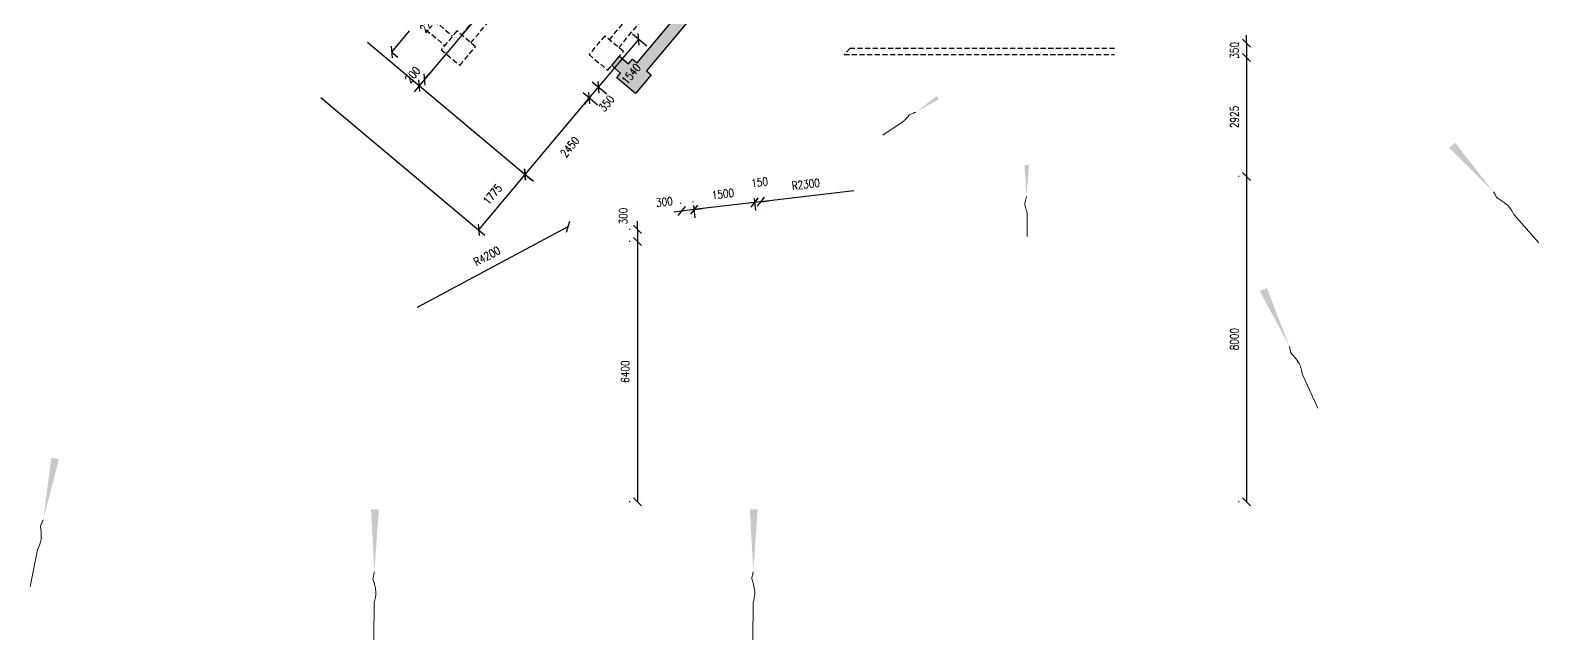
# Model space of a CAD drawing. Header units: millimetres. Extents: x 833220848 to 834439174, y 817676276 to 818025844.
# Drawn here: x 834224544 to 834261609, y 817904082 to 817919072 of the extents above; entities that cross this region are included whole.
import ezdxf

# ---------------------------------------------------------------- set-up
doc = ezdxf.new("R2010")
doc.units = ezdxf.units.MM
doc.header["$LTSCALE"] = 1000
doc.header["$MEASUREMENT"] = 0
doc.linetypes.add('HIDDEN2', pattern=[0.1875, 0.125, -0.0625])
doc.layers.add('01_Base_Plan', color=5, linetype='Continuous', lineweight=5)
doc.layers.add('VPA031_Dimension GF', color=6, linetype='Continuous', lineweight=13)
for name, color, linetype in [('3B52X-MAGP-P-L000$0$VPA240_road curb', 1, 'Continuous'), ('3B52X_GBP_amendmentC', 150, 'Continuous'), ('Layer 1', 7, 'Continuous'), ('VPA064_C231', 231, 'HIDDEN2')]:
    doc.layers.add(name, color=color, linetype=linetype)
doc.styles.add('RLP-SIMPLEX', font='SIMPLEX.shx', dxfattribs={"width": 0.8})
doc.dimstyles.new('VP-SIMPLEX_D200', dxfattribs={"dimscale": 200, "dimtxt": 1, "dimasz": 1, "dimexe": 1, "dimexo": 1, "dimgap": 1, "dimtad": 1, "dimdec": 1, "dimdsep": 46, "dimtxsty": 'RLP-SIMPLEX', "dimblk": 'OBLIQUE', "dimcen": 1, "dimclrd": 1, "dimclre": 1, "dimclrt": 256, "dimadec": 1, "dimazin": 2, "dimtfac": 1, "dimtdec": 1, "dimtix": 1, "dimtmove": 2, "dimatfit": 1, "dimfxl": 0, "dimtolj": 1, "dimtzin": 0, "dimarcsym": 0})

# ---------------------------------------------------------------- blocks, each defined once
blk = doc.blocks.new('_Oblique')
at = {"color": 0, "linetype": 'ByBlock', "lineweight": -2}
blk.add_line((-0.5, -0.5), (0.5, 0.5), dxfattribs=at)
blk = doc.blocks.new('*D72')
at = {"layer": 'VPA031_Dimension GF', "color": 1, "lineweight": -2}
for p, q in [((834238708, 817917496), (834238351, 817917795)), ((834238505, 817917667), (834238633, 817917820)), ((834238483, 817917228), (834238126, 817917527)), ((834238280, 817917399), (834238505, 817917667)), ((834238280, 817917399), (834238151, 817917245))]:
    blk.add_line(p, q, dxfattribs=at)
at = {"layer": 'VPA031_Dimension GF', "color": 1, "lineweight": -2, "xscale": 200, "yscale": 200, "zscale": 200}
for p, rotation in [((834238505, 817917667), 229.9999999965648), ((834238280, 817917399), 49.99999999656481)]:
    blk.add_blockref('_Oblique', p, dxfattribs=dict(at, rotation=rotation))
at = {"layer": 'VPA031_Dimension GF', "color": 6, "insert": (834238703, 817917272), "char_height": 200, "attachment_point": 5, "rotation": 50, "style": 'RLP-SIMPLEX'}
blk.add_mtext('\\A1;350', dxfattribs=at)
blk = doc.blocks.new('*D73')
at = {"layer": 'VPA031_Dimension GF', "color": 1, "lineweight": -2}
for p, q in [((834242343, 817914835), (834240853, 817914660)), ((834242331, 817914936), (834242366, 817914636)), ((834240841, 817914761), (834240876, 817914461))]:
    blk.add_line(p, q, dxfattribs=at)
at = {"layer": 'VPA031_Dimension GF', "color": 1, "lineweight": -2, "xscale": 200, "yscale": 200, "zscale": 200}
for p, rotation in [((834242343, 817914835), 6.687740388585884), ((834240853, 817914660), 186.6877403885859)]:
    blk.add_blockref('_Oblique', p, dxfattribs=dict(at, rotation=rotation))
at = {"layer": 'VPA031_Dimension GF', "color": 6, "insert": (834241563, 817915045), "char_height": 200, "attachment_point": 5, "rotation": 6.6877, "style": 'RLP-SIMPLEX'}
blk.add_mtext('\\A1;1500', dxfattribs=at)
blk = doc.blocks.new('*D74')
at = {"layer": 'VPA031_Dimension GF', "color": 1, "lineweight": -2}
for p, q in [((834240533, 817914811), (834240531, 817914823)), ((834240830, 817914847), (834240829, 817914858)), ((834240555, 817914624), (834240357, 817914600)), ((834240853, 817914660), (834240555, 817914624)), ((834240853, 817914660), (834241052, 817914684))]:
    blk.add_line(p, q, dxfattribs=at)
at = {"layer": 'VPA031_Dimension GF', "color": 1, "lineweight": -2, "xscale": 200, "yscale": 200, "zscale": 200}
for p, rotation in [((834240555, 817914624), 6.850110693301796), ((834240853, 817914660), 186.8501106933018)]:
    blk.add_blockref('_Oblique', p, dxfattribs=dict(at, rotation=rotation))
at = {"layer": 'VPA031_Dimension GF', "color": 6, "insert": (834240125, 817914849), "char_height": 200, "attachment_point": 5, "rotation": 6.8501, "style": 'RLP-SIMPLEX'}
blk.add_mtext('\\A1;300', dxfattribs=at)
blk = doc.blocks.new('*D122')
at = {"layer": 'VPA031_Dimension GF', "color": 1, "lineweight": -2}
for p, q in [((834242343, 817914834), (834242144, 817914811)), ((834242492, 817914852), (834242343, 817914834)), ((834242492, 817914852), (834242690, 817914875)), ((834242366, 817914636), (834242366, 817914636)), ((834242515, 817914653), (834242515, 817914653))]:
    blk.add_line(p, q, dxfattribs=at)
at = {"layer": 'VPA031_Dimension GF', "color": 1, "lineweight": -2, "xscale": 200, "yscale": 200, "zscale": 200}
for p, rotation in [((834242343, 817914834), 6.687253207713166), ((834242492, 817914852), 186.6872532077132)]:
    blk.add_blockref('_Oblique', p, dxfattribs=dict(at, rotation=rotation))
at = {"layer": 'VPA031_Dimension GF', "color": 6, "insert": (834242463, 817915333), "char_height": 200, "attachment_point": 5, "rotation": 6.6873, "style": 'RLP-SIMPLEX'}
blk.add_mtext('\\A1;150', dxfattribs=at)
blk = doc.blocks.new('*D123')
at = {"layer": 'VPA031_Dimension GF', "color": 1, "lineweight": -2}
blk.add_line((834244776, 817915120), (834242492, 817914852), dxfattribs=at)
at = {"layer": 'VPA031_Dimension GF', "color": 1, "lineweight": -2, "xscale": 200, "yscale": 200, "zscale": 200, "rotation": 186.6879846589424}
blk.add_blockref('_Oblique', (834242492, 817914852), dxfattribs=at)
at = {"layer": 'VPA031_Dimension GF', "color": 6, "insert": (834243599, 817915284), "char_height": 200, "attachment_point": 5, "rotation": 6.688, "style": 'RLP-SIMPLEX'}
blk.add_mtext('\\A1;R2300', dxfattribs=at)
blk = doc.blocks.new('*D142')
at = {"layer": 'VPA031_Dimension GF', "color": 1, "lineweight": -2}
for p, q in [((834234231, 817917859), (834234102, 817917706)), ((834234231, 817917859), (834234359, 817918012)), ((834234102, 817917706), (834233974, 817917552)), ((834234255, 817917577), (834234255, 817917577)), ((834234384, 817917730), (834234384, 817917730))]:
    blk.add_line(p, q, dxfattribs=at)
at = {"layer": 'VPA031_Dimension GF', "color": 1, "lineweight": -2, "xscale": 200, "yscale": 200, "zscale": 200}
for p, rotation in [((834234102, 817917706), 50.00000000438219), ((834234231, 817917859), 230.0000000043822)]:
    blk.add_blockref('_Oblique', p, dxfattribs=dict(at, rotation=rotation))
at = {"layer": 'VPA031_Dimension GF', "color": 6, "insert": (834233937, 817917975), "char_height": 200, "attachment_point": 5, "rotation": 50, "style": 'RLP-SIMPLEX'}
blk.add_mtext('\\A1;200', dxfattribs=at)
blk = doc.blocks.new('*D146')
at = {"layer": 'VPA031_Dimension GF', "color": 1, "lineweight": -2}
for p, q in [((834239281, 817913875), (834239264, 817913875)), ((834239464, 817913875), (834239464, 817907475)), ((834239281, 817907475), (834239264, 817907475))]:
    blk.add_line(p, q, dxfattribs=at)
at = {"layer": 'VPA031_Dimension GF', "color": 1, "lineweight": -2, "xscale": 200, "yscale": 200, "zscale": 200}
for p, rotation in [((834239464, 817913875), 90), ((834239464, 817907475), 270)]:
    blk.add_blockref('_Oblique', p, dxfattribs=dict(at, rotation=rotation))
at = {"layer": 'VPA031_Dimension GF', "color": 6, "insert": (834239164, 817910675), "char_height": 200, "attachment_point": 5, "rotation": 90, "style": 'RLP-SIMPLEX'}
blk.add_mtext('\\A1;6400', dxfattribs=at)
blk = doc.blocks.new('*D158')
at = {"layer": 'VPA031_Dimension GF', "color": 1, "lineweight": -2}
for p, q in [((834234873, 817920257), (834234480, 817919790)), ((834234873, 817920257), (834235026, 817920129)), ((834233426, 817918534), (834233861, 817919052)), ((834233426, 817918534), (834233580, 817918405))]:
    blk.add_line(p, q, dxfattribs=at)
at = {"layer": 'VPA031_Dimension GF', "color": 1, "lineweight": -2, "xscale": 200, "yscale": 200, "zscale": 200}
for p, rotation in [((834234873, 817920257), 50.00000000597237), ((834233426, 817918534), 230.0000000059723)]:
    blk.add_blockref('_Oblique', p, dxfattribs=dict(at, rotation=rotation))
at = {"layer": 'VPA031_Dimension GF', "color": 6, "insert": (834234353, 817919268), "char_height": 200, "attachment_point": 5, "rotation": 50, "style": 'RLP-SIMPLEX'}
blk.add_mtext('\\A1;2250', dxfattribs=at)
blk = doc.blocks.new('*D161')
at = {"layer": 'VPA031_Dimension GF', "color": 1, "lineweight": -2, "ltscale": 500}
for p, q in [((834232830, 817918773), (834236858, 817915393)), ((834231689, 817917413), (834235717, 817914034)), ((834235564, 817914162), (834236705, 817915522))]:
    blk.add_line(p, q, dxfattribs=at)
at = {"layer": 'VPA031_Dimension GF', "color": 1, "lineweight": -2, "ltscale": 500, "xscale": 200, "yscale": 200, "zscale": 200}
for p, rotation in [((834236705, 817915522), 49.99999999302406), ((834235564, 817914162), 229.9999999930241)]:
    blk.add_blockref('_Oblique', p, dxfattribs=dict(at, rotation=rotation))
at = {"layer": 'VPA031_Dimension GF', "ltscale": 500, "insert": (834235905, 817915035), "char_height": 200, "attachment_point": 5, "rotation": 50, "style": 'RLP-SIMPLEX'}
blk.add_mtext('\\A1;1775', dxfattribs=at)
blk = doc.blocks.new('*D162')
at = {"layer": 'VPA031_Dimension GF', "color": 1, "lineweight": -2}
blk.add_line((834234057, 817912260), (834237760, 817914244), dxfattribs=at)
at = {"layer": 'VPA031_Dimension GF', "color": 1, "lineweight": -2, "xscale": 200, "yscale": 200, "zscale": 200, "rotation": 28.18041241848474}
blk.add_blockref('_Oblique', (834237760, 817914244), dxfattribs=at)
at = {"layer": 'VPA031_Dimension GF', "color": 6, "insert": (834235767, 817913517), "char_height": 200, "attachment_point": 5, "rotation": 28.1804, "style": 'RLP-SIMPLEX'}
blk.add_mtext('\\A1;R4200', dxfattribs=at)
blk = doc.blocks.new('*D166')
at = {"layer": 'VPA031_Dimension GF', "color": 1, "lineweight": -2}
for p, q in [((834239698, 817918676), (834239341, 817918975)), ((834238505, 817917667), (834239495, 817918846)), ((834238708, 817917496), (834238351, 817917795))]:
    blk.add_line(p, q, dxfattribs=at)
at = {"layer": 'VPA031_Dimension GF', "color": 1, "lineweight": -2, "xscale": 200, "yscale": 200, "zscale": 200}
for p, rotation in [((834239495, 817918846), 50.00000002302579), ((834238505, 817917667), 230.0000000230258)]:
    blk.add_blockref('_Oblique', p, dxfattribs=dict(at, rotation=rotation))
at = {"layer": 'VPA031_Dimension GF', "color": 6, "insert": (834239310, 817917996), "char_height": 200, "attachment_point": 5, "rotation": 50, "style": 'RLP-SIMPLEX'}
blk.add_mtext('\\A1;1540', dxfattribs=at)
blk = doc.blocks.new('*D167')
at = {"layer": 'VPA031_Dimension GF', "color": 1, "lineweight": -2}
for p, q in [((834236892, 817921030), (834234231, 817917859)), ((834237045, 817920902), (834237045, 817920902)), ((834234384, 817917730), (834234384, 817917730))]:
    blk.add_line(p, q, dxfattribs=at)
at = {"layer": 'VPA031_Dimension GF', "color": 1, "lineweight": -2, "xscale": 200, "yscale": 200, "zscale": 200}
for p, rotation in [((834236892, 817921030), 49.99999999912261), ((834234231, 817917859), 229.9999999991226)]:
    blk.add_blockref('_Oblique', p, dxfattribs=dict(at, rotation=rotation))
at = {"layer": 'VPA031_Dimension GF', "color": 6, "insert": (834235332, 817919637), "char_height": 200, "attachment_point": 5, "rotation": 50, "style": 'RLP-SIMPLEX'}
blk.add_mtext('\\A1;4140', dxfattribs=at)
blk = doc.blocks.new('*D198')
at = {"layer": 'VPA031_Dimension GF', "color": 1, "lineweight": -2}
for p, q in [((834238483, 817917228), (834238126, 817917527)), ((834236705, 817915522), (834238280, 817917399)), ((834236908, 817915351), (834236552, 817915650))]:
    blk.add_line(p, q, dxfattribs=at)
at = {"layer": 'VPA031_Dimension GF', "color": 1, "lineweight": -2, "xscale": 200, "yscale": 200, "zscale": 200}
for p, rotation in [((834238280, 817917399), 50.00000000756066), ((834236705, 817915522), 230.0000000075607)]:
    blk.add_blockref('_Oblique', p, dxfattribs=dict(at, rotation=rotation))
at = {"layer": 'VPA031_Dimension GF', "color": 6, "insert": (834237803, 817916200), "char_height": 200, "attachment_point": 5, "rotation": 50, "style": 'RLP-SIMPLEX'}
blk.add_mtext('\\A1;2450', dxfattribs=at)
blk = doc.blocks.new('*D199')
at = {"layer": 'VPA031_Dimension GF', "color": 1, "lineweight": -2}
for p, q in [((834239281, 817914175), (834239264, 817914175)), ((834239464, 817914175), (834239464, 817914375)), ((834239464, 817914175), (834239464, 817913875)), ((834239281, 817913875), (834239264, 817913875)), ((834239464, 817913875), (834239464, 817913675))]:
    blk.add_line(p, q, dxfattribs=at)
at = {"layer": 'VPA031_Dimension GF', "color": 1, "lineweight": -2, "xscale": 200, "yscale": 200, "zscale": 200}
for p, rotation in [((834239464, 817914175), 270), ((834239464, 817913875), 90)]:
    blk.add_blockref('_Oblique', p, dxfattribs=dict(at, rotation=rotation))
at = {"layer": 'VPA031_Dimension GF', "color": 6, "insert": (834239114, 817914502), "char_height": 200, "attachment_point": 5, "rotation": 90, "style": 'RLP-SIMPLEX'}
blk.add_mtext('\\A1;300', dxfattribs=at)
blk = doc.blocks.new('*D200')
at = {"layer": 'VPA031_Dimension GF', "color": 1, "lineweight": -2}
for p, q in [((834254245, 817915475), (834254229, 817915475)), ((834254429, 817915475), (834254429, 817907475)), ((834254245, 817907475), (834254229, 817907475))]:
    blk.add_line(p, q, dxfattribs=at)
at = {"layer": 'VPA031_Dimension GF', "color": 1, "lineweight": -2, "xscale": 200, "yscale": 200, "zscale": 200}
for p, rotation in [((834254429, 817915475), 90), ((834254429, 817907475), 270)]:
    blk.add_blockref('_Oblique', p, dxfattribs=dict(at, rotation=rotation))
at = {"layer": 'VPA031_Dimension GF', "color": 6, "insert": (834254129, 817911475), "char_height": 200, "attachment_point": 5, "rotation": 90, "style": 'RLP-SIMPLEX'}
blk.add_mtext('\\A1;8000', dxfattribs=at)
blk = doc.blocks.new('*D201')
at = {"layer": 'VPA031_Dimension GF', "color": 1, "lineweight": -2}
for p, q in [((834254245, 817918400), (834254229, 817918400)), ((834254429, 817918400), (834254429, 817915475)), ((834254245, 817915475), (834254229, 817915475))]:
    blk.add_line(p, q, dxfattribs=at)
at = {"layer": 'VPA031_Dimension GF', "color": 1, "lineweight": -2, "xscale": 200, "yscale": 200, "zscale": 200}
for p, rotation in [((834254429, 817918400), 90), ((834254429, 817915475), 270)]:
    blk.add_blockref('_Oblique', p, dxfattribs=dict(at, rotation=rotation))
at = {"layer": 'VPA031_Dimension GF', "color": 6, "insert": (834254129, 817916938), "char_height": 200, "attachment_point": 5, "rotation": 90, "style": 'RLP-SIMPLEX'}
blk.add_mtext('\\A1;2925', dxfattribs=at)
blk = doc.blocks.new('*D202')
at = {"layer": 'VPA031_Dimension GF', "color": 1, "lineweight": -2}
for p, q in [((834254429, 817918750), (834254429, 817918950)), ((834254245, 817918750), (834254229, 817918750)), ((834254429, 817918750), (834254429, 817918400)), ((834254245, 817918400), (834254229, 817918400)), ((834254429, 817918400), (834254429, 817918200))]:
    blk.add_line(p, q, dxfattribs=at)
at = {"layer": 'VPA031_Dimension GF', "color": 1, "lineweight": -2, "xscale": 200, "yscale": 200, "zscale": 200}
for p, rotation in [((834254429, 817918750), 270), ((834254429, 817918400), 90)]:
    blk.add_blockref('_Oblique', p, dxfattribs=dict(at, rotation=rotation))
at = {"layer": 'VPA031_Dimension GF', "color": 6, "insert": (834254129, 817918575), "char_height": 200, "attachment_point": 5, "rotation": 90, "style": 'RLP-SIMPLEX'}
blk.add_mtext('\\A1;350', dxfattribs=at)
blk = doc.blocks.new('Tactile Amendment B')
at = {"layer": '3B52X-MAGP-P-L000$0$VPA240_road curb', "color": 150, "linetype": 'HIDDEN2'}
for p, q in [((124689, 15257), (125148, 14871)), ((124882, 15487), (125341, 15101))]:
    blk.add_line(p, q, dxfattribs=at)
for points in [[(137741, 25895), (137970, 25702), (138163, 25932), (137933, 26125), (137741, 25895)], [(137548, 25665), (137777, 25473), (137970, 25702), (137741, 25895), (137548, 25665)], [(138163, 25932), (137777, 25473), (138237, 25087), (138623, 25547)], [(138237, 25087), (138467, 24894), (138660, 25124), (138430, 25317), (138237, 25087)], [(138430, 25317), (138660, 25124), (138853, 25354), (138623, 25547), (138430, 25317)], [(138660, 25124), (138890, 24931), (139082, 25161), (138853, 25354), (138660, 25124)], [(138467, 24894), (138697, 24701), (138890, 24931), (138660, 25124), (138467, 24894)], [(138697, 24701), (138927, 24508), (139119, 24738), (138890, 24931), (138697, 24701)], [(138890, 24931), (139119, 24738), (139312, 24968), (139082, 25161), (138890, 24931)], [(139119, 24738), (139349, 24545), (139542, 24775), (139312, 24968), (139119, 24738)], [(138927, 24508), (139156, 24316), (139349, 24545), (139119, 24738), (138927, 24508)], [(139542, 24775), (139156, 24316), (139616, 23930), (140002, 24390)], [(126890, 16946), (126504, 16487), (126964, 16101), (127349, 16561)], [(125447, 15227), (125061, 14767), (125521, 14381), (125906, 14841)], [(129081, 15108), (128695, 14648), (129155, 14263), (129540, 14722)]]:
    blk.add_lwpolyline(points, close=True, dxfattribs=at)
for points in [[(129195, 15012), (137892, 25376)], [(129425, 14819), (138122, 25183)], [(125562, 15130), (126619, 16390)], [(125791, 14937), (126849, 16198)]]:
    blk.add_lwpolyline(points, dxfattribs=at)

msp = doc.modelspace()

# ---------------------------------------------------------------- hatches: boundary and pattern name
at = {"layer": 'VPA064_C231', "ltscale": 500}
h = msp.add_hatch(color=256, dxfattribs=at)
h.dxf.hatch_style = 1
h.paths.add_polyline_path([(834239684.83, 817918073.21), (834248381.75, 817928437.79), (834248151.94, 817928630.62), (834239455.02, 817918266.04)])
h = msp.add_hatch(color=256, dxfattribs=at)
h.dxf.hatch_style = 1
h.paths.add_polyline_path([(834239799.74, 817917976.79), (834239340.11, 817918362.46), (834239243.7, 817918247.55), (834239023.46, 817918432.36), (834238830.62, 817918202.54), (834239050.86, 817918017.74), (834238954.44, 817917902.83), (834239414.07, 817917517.16)])

# ---------------------------------------------------------------- linework, layer by layer
at = {"layer": '01_Base_Plan'}
for p, q in [((834246012.91, 817916838.62), (834245492.94, 817916489.68)), ((834249040.42, 817914549.95), (834249036.4, 817913996.12)), ((834260995, 817914536.6), (834261608.83, 817913847.18)), ((834255795.89, 817910618.49), (834256182.57, 817909780.3)), ((834224720.4, 817906298.71), (834224544.05, 817905392.62)), ((834232996.18, 817905005.18), (834232989.47, 817904082.12)), ((834242303.89, 817905005.18), (834242297.18, 817904082.12))]:
    msp.add_line(p, q, dxfattribs=at)
at = {"layer": '01_Base_Plan', "flags": 128}
for points in [[(834246300.66, 817917053.96), (834246273.64, 817917043.81), (834246247.19, 817917032.84), (834246220.17, 817917022.7), (834246193.15, 817917012.55), (834246166.13, 817917002.4), (834246141.96, 817916988.14), (834246121.75, 817916968.12), (834246103.82, 817916944.81), (834246085.64, 817916920.1), (834246067.71, 817916896.79), (834246048.07, 817916875.95), (834246028.44, 817916855.1), (834246008.81, 817916834.26), (834246003.09, 817916828.19)], [(834249021.22, 817914980.81), (834249013.03, 817914947.16), (834249006.04, 817914913.52), (834248997.86, 817914879.87), (834248989.67, 817914846.21), (834248981.48, 817914812.56), (834248979.29, 817914778.95), (834248985.5, 817914745.39), (834248996.51, 817914711.85), (834249008.73, 817914677.13), (834249019.74, 817914643.6), (834249027.15, 817914610.04), (834249034.56, 817914576.49), (834249041.97, 817914542.94), (834249044.13, 817914533.17)], [(834260496.78, 817915095.95), (834260510.52, 817915070.57), (834260524.99, 817915045.86), (834260538.73, 817915020.48), (834260552.46, 817914995.1), (834260566.2, 817914969.71), (834260583.63, 817914947.7), (834260606.22, 817914930.42), (834260631.76, 817914915.84), (834260658.71, 817914901.19), (834260684.25, 817914886.61), (834260707.58, 817914870), (834260730.91, 817914853.39), (834260754.23, 817914836.79), (834260777.56, 817914820.18), (834260801.56, 817914802.83), (834260851.34, 817914760.28), (834260896.38, 817914706.61), (834260936.26, 817914648.21), (834260970.48, 817914590.07), (834260995, 817914536.6)], [(834255481.98, 817911298.61), (834255487.74, 817911270.33), (834255494.4, 817911242.48), (834255500.16, 817911214.2), (834255505.91, 817911185.91), (834255511.67, 817911157.63), (834255521.94, 817911131.51), (834255538.52, 817911108.4), (834255558.71, 817911087.02), (834255580.24, 817911065.16), (834255600.43, 817911043.78), (834255617.92, 817911021.1), (834255635.4, 817910998.42), (834255652.89, 817910975.75), (834255670.37, 817910953.07), (834255688.29, 817910929.49), (834255723.53, 817910874.29), (834255751.01, 817910809.84), (834255772.17, 817910742.37), (834255787.99, 817910676.78), (834255795.89, 817910618.49)], [(834224863.37, 817907034), (834224851.5, 817907007.69), (834224840.62, 817906981.21), (834224828.76, 817906954.9), (834224816.89, 817906928.59), (834224805.03, 817906902.28), (834224798.08, 817906875.08), (834224798.03, 817906846.64), (834224801.91, 817906817.48), (834224806.59, 817906787.17), (834224810.47, 817906758.01), (834224811.4, 817906729.39), (834224812.33, 817906700.77), (834224813.26, 817906672.15), (834224814.19, 817906643.53), (834224814.94, 817906613.92), (834224811.26, 817906548.54), (834224795.86, 817906480.19), (834224773.58, 817906413.08), (834224748.07, 817906350.62), (834224720.4, 817906298.71)], [(834233001.48, 817905754.23), (834232994.65, 817905726.19), (834232988.83, 817905698.15), (834232982.01, 817905670.11), (834232975.18, 817905642.06), (834232968.36, 817905614.02), (834232966.53, 817905586.01), (834232971.71, 817905558.04), (834232980.88, 817905530.1), (834232991.07, 817905501.16), (834233000.24, 817905473.22), (834233006.42, 817905445.26), (834233012.59, 817905417.29), (834233018.77, 817905389.33), (834233024.94, 817905361.37), (834233031.13, 817905332.41), (834233039.53, 817905267.46), (834233036.97, 817905197.44), (834233027.41, 817905127.38), (834233013.83, 817905061.29), (834232996.18, 817905005.18)], [(834242309.19, 817905754.23), (834242302.37, 817905726.19), (834242296.54, 817905698.15), (834242289.72, 817905670.11), (834242282.9, 817905642.06), (834242276.07, 817905614.02), (834242274.25, 817905586.01), (834242279.42, 817905558.04), (834242288.6, 817905530.1), (834242298.78, 817905501.16), (834242307.96, 817905473.22), (834242314.13, 817905445.26), (834242320.31, 817905417.29), (834242326.48, 817905389.33), (834242332.66, 817905361.37), (834242338.84, 817905332.41), (834242347.25, 817905267.46), (834242344.69, 817905197.44), (834242335.13, 817905127.38), (834242321.54, 817905061.29), (834242303.89, 817905005.18)]]:
    msp.add_lwpolyline(points, dxfattribs=at)
at = {"layer": '01_Base_Plan'}
for points in [[(834246300.66, 817917053.96), (834246866.38, 817917374.55), (834246815.27, 817917452.79)], [(834260496.78, 817915095.95), (834259548.34, 817916307.37), (834259404.66, 817916179.98)], [(834249021.22, 817914980.81), (834249085.4, 817915758.47), (834248973.28, 817915760.62)], [(834255481.98, 817911298.61), (834254927.07, 817912733.58), (834254752.54, 817912653.51)], [(834224863.37, 817907034), (834225252.14, 817908522.61), (834225063.73, 817908559.69)], [(834233001.48, 817905754.23), (834233109.85, 817907288.94), (834232917.84, 817907290.74)], [(834242309.19, 817905754.23), (834242417.56, 817907288.94), (834242225.55, 817907290.74)]]:
    msp.add_solid(points, dxfattribs=at)
at = {"layer": '3B52X-MAGP-P-L000$0$VPA240_road curb', "color": 150, "linetype": 'HIDDEN2'}
msp.add_lwpolyline([(834251182.35, 817918625.05), (834244682.16, 817918625.05), (834244544.94, 817918475.05), (834251182.35, 817918475.05)], dxfattribs=at)
at = {"layer": 'Layer 1', "ltscale": 500}
msp.add_lwpolyline([(834239023.46, 817918432.36), (834239243.7, 817918247.55), (834239340.11, 817918362.46), (834239455.02, 817918266.04), (834248151.94, 817928630.62), (834247117.78, 817929498.39), (834247503.45, 817929958.01), (834249801.58, 817928029.65), (834249415.91, 817927570.02), (834248381.75, 817928437.79), (834239684.83, 817918073.21), (834239799.74, 817917976.79), (834239414.07, 817917517.16), (834238954.44, 817917902.83), (834239050.86, 817918017.74), (834238830.62, 817918202.54), (834239023.46, 817918432.36)], dxfattribs=at)

# ---------------------------------------------------------------- block references
at = {"layer": '3B52X_GBP_amendmentC', "color": 150, "linetype": 'HIDDEN2'}
msp.add_blockref('Tactile Amendment B', (834109579.69, 817903824.86), dxfattribs=at)

# ---------------------------------------------------------------- dimensions: what is measured, and where the dimension line sits
at = {"layer": 'VPA031_Dimension GF'}
for p1, p2, distance, picture, middle in [((834236891.91, 817921030.29), (834234230.77, 817917858.87), 0, '*D167', (834235331.53, 817919637.42)), ((834254445.37, 817918750.05), (834254445.37, 817918400.05), -16.78, '*D202', (834254128.59, 817918575.05)), ((834234230.77, 817917858.87), (834234102.21, 817917705.66), 0, '*D142', (834233936.68, 817917975.1)), ((834254445.37, 817918400.05), (834254445.37, 817915475.05), -16.78, '*D201', (834254128.59, 817916937.55)), ((834254445.37, 817915475.05), (834254445.37, 817907475.05), -16.78, '*D200', (834254128.59, 817911475.05)), ((834242307.56, 817915134.57), (834240817.78, 817914959.88), 302.1, '*D73', (834241562.91, 817915045.13)), ((834239481.01, 817913875.05), (834239481.01, 817907475.05), -16.78, '*D146', (834239164.23, 817910675.05))]:
    dim = msp.add_aligned_dim(p1=p1, p2=p2, distance=distance, dimstyle='VP-SIMPLEX_D200', override={"dimclrt": 6}, dxfattribs=at)
    dim.commit()
    dim.dimension.update_dxf_attribs({"geometry": picture, "text_midpoint": middle})
for base, p1, p2, angle, picture, middle in [((834234872.65, 817920257.43), (834233273.17, 817918662.39), (834234719.44, 817920385.99), 50, '*D158', (834234353.46, 817919267.52)), ((834239494.53, 817918846.43), (834238861.22, 817917367.52), (834239851.11, 817918547.22), 50, '*D166', (834239310.06, 817917996.06)), ((834238504.63, 817917666.73), (834238636.24, 817917099.4), (834238861.22, 817917367.52), 50, '*D72', (834238702.63, 817917272.14)), ((834238279.66, 817917398.61), (834237061.41, 817915222.59), (834238636.24, 817917099.4), 50, '*D198', (834237802.73, 817916199.68)), ((834242342.74, 817914834.49), (834242491.73, 817914851.99), (834242342.74, 817914834.52), 186.687253, '*D122', (834242462.89, 817915333.43)), ((834240555.09, 817914624.03), (834240854.28, 817914648.7), (834240556.42, 817914612.92), 186.850111, '*D74', (834240125.4, 817914849.33)), ((834239464.23, 817913875.05), (834239481.01, 817914175.05), (834239481.01, 817913875.05), 270, '*D199', (834239114.23, 817914501.95))]:
    dim = msp.add_linear_dim(base=base, p1=p1, p2=p2, angle=angle, dimstyle='VP-SIMPLEX_D200', override={"dimclrt": 6}, dxfattribs=at)
    dim.commit()
    dim.dimension.update_dxf_attribs({"geometry": picture, "text_midpoint": middle, "dimtype": 161})
at = {"layer": 'VPA031_Dimension GF', "ltscale": 500}
dim = msp.add_aligned_dim(p1=(834231536.16, 817917541.74), p2=(834232677.1, 817918901.46), distance=-5257.82, dimstyle='VP-SIMPLEX_D200', dxfattribs=at)
dim.commit()
dim.dimension.update_dxf_attribs({"geometry": '*D161', "text_midpoint": (834235904.54, 817915034.77)})
at = {"layer": 'VPA031_Dimension GF'}
for center, mpoint, override, picture, middle in [((834244776.05, 817915119.82), (834242491.74, 817914851.96), {"dimclrt": 6}, '*D123', (834243598.96, 817915283.85)), ((834234057.19, 817912260.45), (834237759.52, 817914244), {"dimrnd": 5, "dimclrt": 6}, '*D162', (834235766.68, 817913516.67))]:
    dim = msp.add_radius_dim(center=center, mpoint=mpoint, dimstyle='VP-SIMPLEX_D200', override=override, dxfattribs=at)
    dim.commit()
    dim.dimension.update_dxf_attribs({"geometry": picture, "text_midpoint": middle})

doc.saveas('drawing.dxf')
